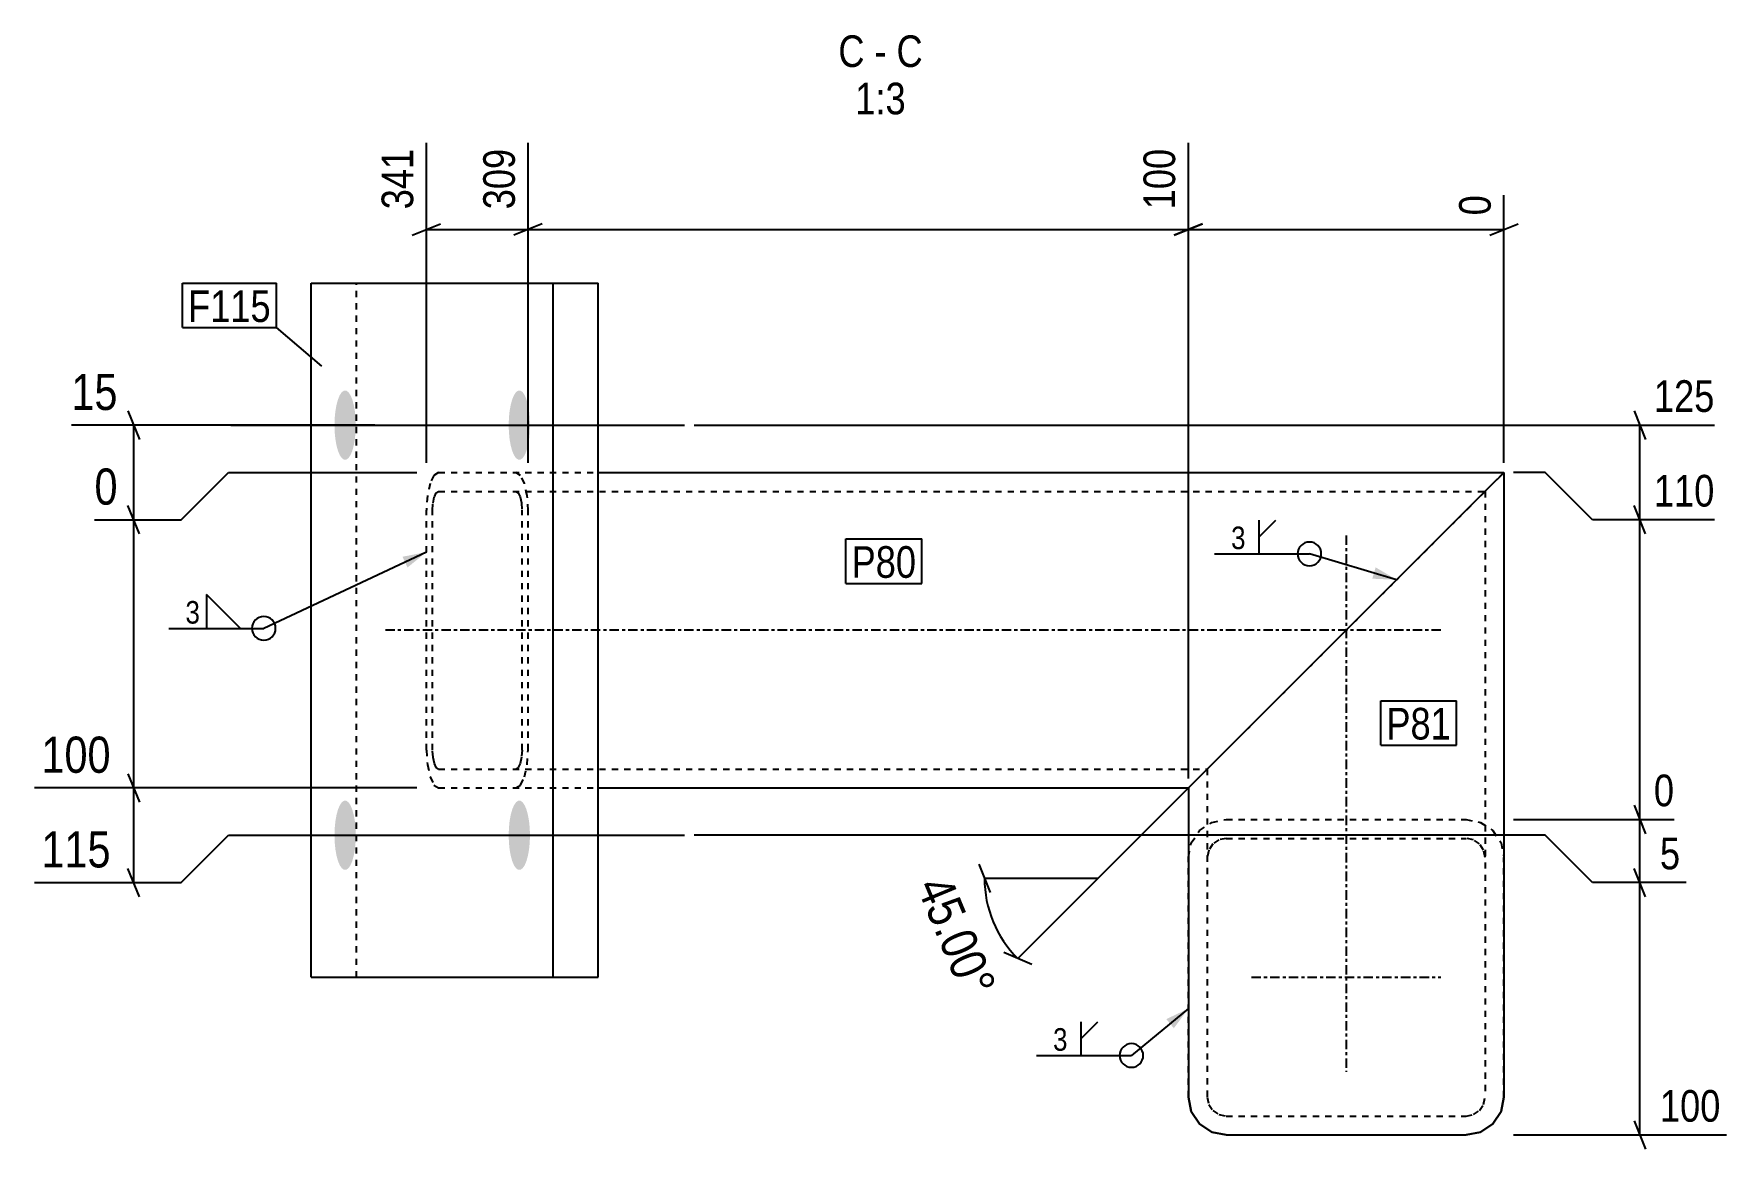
# Model space of a CAD drawing. Header units: millimetres. Extents: x 20 to 42562, y 5 to 1714.
# Drawn here: x 17660 to 18197, y 7 to 361 of the extents above; entities that cross this region are included whole.
import ezdxf

# ---------------------------------------------------------------- set-up
doc = ezdxf.new("R2010")
doc.units = ezdxf.units.MM
doc.linetypes.add('DXK_LINE_DOT2', pattern=[3.9198, 1.9599, -1.9599])
doc.linetypes.add('DXK_LINE_DOT3', pattern=[5.9187, 2.979, -0.9799, 0.9799, -0.9799])
for name, color, linetype in [('MÅLSÆTNING', 7, 'Continuous'), ('STÅL', 7, 'Continuous'), ('TEKST', 7, 'Continuous')]:
    doc.layers.add(name, color=color, linetype=linetype)
doc.styles.add('Arial Narrow', font='ARIALN.TTF', dxfattribs={"height": 0.2})

msp = doc.modelspace()

# ---------------------------------------------------------------- hatches: boundary and pattern name
at = {"layer": 'STÅL', "linetype": 'Continuous'}
for points in [[(17762.45, 236.7), (17762.38, 234.41), (17762.16, 232.22), (17761.81, 230.23), (17761.34, 228.52), (17760.77, 227.17), (17760.12, 226.24), (17759.43, 225.76), (17758.73, 225.76), (17758.04, 226.24), (17757.39, 227.17), (17756.82, 228.52), (17756.35, 230.23), (17756, 232.22), (17755.78, 234.41), (17755.71, 236.7), (17755.78, 238.98), (17756, 241.17), (17756.35, 243.16), (17756.82, 244.87), (17757.39, 246.22), (17758.04, 247.16), (17758.73, 247.64), (17759.43, 247.64), (17760.12, 247.16), (17760.77, 246.22), (17761.34, 244.87), (17761.81, 243.16), (17762.16, 241.17), (17762.38, 238.98)], [(17817.65, 236.7), (17817.57, 234.41), (17817.36, 232.22), (17817, 230.23), (17816.53, 228.52), (17815.96, 227.17), (17815.32, 226.24), (17814.63, 225.76), (17813.92, 225.76), (17813.23, 226.24), (17812.59, 227.17), (17812.02, 228.52), (17811.55, 230.23), (17811.19, 232.22), (17810.98, 234.41), (17810.9, 236.7), (17810.98, 238.98), (17811.19, 241.17), (17811.55, 243.16), (17812.02, 244.87), (17812.59, 246.22), (17813.23, 247.16), (17813.92, 247.64), (17814.63, 247.64), (17815.32, 247.16), (17815.96, 246.22), (17816.53, 244.87), (17817, 243.16), (17817.36, 241.17), (17817.57, 238.98)], [(17762.45, 106.7), (17762.38, 104.41), (17762.16, 102.22), (17761.81, 100.23), (17761.34, 98.52), (17760.77, 97.17), (17760.12, 96.24), (17759.43, 95.76), (17758.73, 95.76), (17758.04, 96.24), (17757.39, 97.17), (17756.82, 98.52), (17756.35, 100.23), (17756, 102.22), (17755.78, 104.41), (17755.71, 106.7), (17755.78, 108.98), (17756, 111.17), (17756.35, 113.16), (17756.82, 114.87), (17757.39, 116.22), (17758.04, 117.16), (17758.73, 117.64), (17759.43, 117.64), (17760.12, 117.16), (17760.77, 116.22), (17761.34, 114.87), (17761.81, 113.16), (17762.16, 111.17), (17762.38, 108.98)], [(17817.65, 106.7), (17817.57, 104.41), (17817.36, 102.22), (17817, 100.23), (17816.53, 98.52), (17815.96, 97.17), (17815.32, 96.24), (17814.63, 95.76), (17813.92, 95.76), (17813.23, 96.24), (17812.59, 97.17), (17812.02, 98.52), (17811.55, 100.23), (17811.19, 102.22), (17810.98, 104.41), (17810.9, 106.7), (17810.98, 108.98), (17811.19, 111.17), (17811.55, 113.16), (17812.02, 114.87), (17812.59, 116.22), (17813.23, 117.16), (17813.92, 117.64), (17814.63, 117.64), (17815.32, 117.16), (17815.96, 116.22), (17816.53, 114.87), (17817, 113.16), (17817.36, 111.17), (17817.57, 108.98)]]:
    msp.add_hatch(color=4, dxfattribs=at).paths.add_polyline_path(points)
at = {"layer": 'TEKST', "linetype": 'Continuous'}
for points in [[(17777.26, 194.98), (17784.85, 196.47), (17778.85, 191.58)], [(18085.59, 191.62), (18092.25, 187.69), (18084.53, 188.03)], [(18019.27, 48.42), (18026.26, 51.74), (18021.66, 45.53)]]:
    msp.add_hatch(color=3, dxfattribs=at).paths.add_polyline_path(points)

# ---------------------------------------------------------------- linework, layer by layer
at = {"layer": 'MÅLSÆTNING', "color": 7, "linetype": 'Continuous'}
for p, q in [((17784.85, 224.7), (17784.85, 326.23)), ((17817.06, 224.7), (17817.06, 326.23)), ((17817.06, 224.7), (17817.06, 326.23)), ((18026.26, 124.7), (18026.26, 326.23)), ((18026.26, 124.7), (18026.26, 326.23)), ((18126.26, 224.7), (18126.26, 309.61)), ((17780.35, 296.91), (17789.35, 300.51)), ((17821.56, 300.51), (17812.56, 296.91)), ((17821.56, 300.51), (17812.56, 296.91)), ((18030.76, 300.51), (18021.76, 296.91)), ((18021.76, 296.91), (18030.76, 300.51)), ((18121.76, 296.91), (18130.76, 300.51)), ((17784.85, 298.71), (17817.06, 298.71)), ((17817.06, 298.71), (18026.26, 298.71)), ((18026.26, 298.71), (18126.26, 298.71)), ((17768.44, 236.7), (17672.35, 236.7)), ((17690.28, 241.2), (17693.88, 232.2)), ((17692.08, 206.7), (17692.08, 236.7)), ((17869.63, 236.7), (18192.95, 236.7)), ((18167.46, 241.2), (18171.06, 232.2)), ((18169.26, 206.7), (18169.26, 236.7)), ((17707.08, 206.7), (17722.08, 221.7)), ((17707.08, 206.7), (17722.08, 221.7)), ((17722.08, 221.7), (17781.85, 221.7)), ((17722.08, 221.7), (17781.85, 221.7)), ((18139.26, 221.7), (18129.26, 221.7)), ((18139.26, 221.7), (18129.26, 221.7)), ((18154.26, 206.7), (18139.26, 221.7)), ((18154.26, 206.7), (18139.26, 221.7)), ((18124.14, 219.58), (17972.2, 67.63)), ((17693.88, 202.2), (17690.28, 211.2)), ((18171.06, 202.2), (18167.46, 211.2)), ((18171.06, 202.2), (18167.46, 211.2)), ((17679.67, 206.7), (17707.08, 206.7)), ((17692.08, 121.7), (17692.08, 206.7)), ((18192.95, 206.7), (18154.26, 206.7)), ((18192.95, 206.7), (18154.26, 206.7)), ((18169.26, 111.7), (18169.26, 206.7)), ((17690.28, 126.2), (17693.88, 117.2)), ((17690.28, 126.2), (17693.88, 117.2)), ((17781.85, 121.7), (17660.67, 121.7)), ((17781.85, 121.7), (17660.67, 121.7)), ((17692.08, 91.7), (17692.08, 121.7)), ((18167.46, 116.2), (18171.06, 107.2)), ((18167.46, 116.2), (18171.06, 107.2)), ((18129.26, 111.7), (18180.16, 111.7)), ((18129.26, 111.7), (18180.16, 111.7)), ((18169.26, 91.7), (18169.26, 111.7)), ((17707.08, 91.7), (17722.08, 106.7)), ((17722.08, 106.7), (17768.44, 106.7)), ((18139.26, 106.7), (17869.63, 106.7)), ((18139.26, 106.7), (17869.63, 106.7)), ((18154.26, 91.7), (18139.26, 106.7)), ((18154.26, 91.7), (18139.26, 106.7)), ((17959.85, 97.58), (17963.45, 88.58)), ((17660.67, 91.7), (17707.08, 91.7)), ((17693.88, 87.2), (17690.28, 96.2)), ((17961.65, 93.08), (17997.65, 93.08)), ((17972.2, 67.63), (17997.65, 93.08)), ((18183.98, 91.7), (18154.26, 91.7)), ((18183.98, 91.7), (18154.26, 91.7)), ((18171.06, 87.2), (18167.46, 96.2)), ((18171.06, 87.2), (18167.46, 96.2)), ((18169.26, 11.7), (18169.26, 91.7)), ((17976.65, 65.72), (17967.74, 69.53)), ((18167.46, 16.2), (18171.06, 7.2)), ((18129.26, 11.7), (18196.78, 11.7))]:
    msp.add_line(p, q, dxfattribs=at)
msp.add_arc((17997.65, 93.08), 36, 180.0063, 225.003, dxfattribs=at)
at = {"layer": 'STÅL', "color": 2, "linetype": 'Continuous'}
for p, q in [((17748.35, 281.7), (17839.28, 281.7)), ((17748.35, 61.7), (17748.35, 281.7)), ((17825.01, 61.7), (17825.01, 281.7)), ((17839.28, 61.7), (17839.28, 281.7)), ((17839.28, 221.7), (18126.26, 221.7)), ((18122.74, 218.18), (18125.34, 220.78)), ((18125.34, 220.78), (18122.74, 218.18)), ((18125.34, 220.78), (18126.26, 221.7)), ((18126.26, 221.7), (18125.34, 220.78)), ((18126.26, 221.7), (18126.25, 221.7)), ((18126.26, 221.7), (18126.26, 221.7)), ((18126.26, 221.7), (18126.26, 23.7)), ((18038.26, 133.7), (18122.74, 218.18)), ((18122.74, 218.18), (18114.26, 209.7)), ((18114.26, 209.7), (18033.67, 129.11)), ((18033.67, 129.11), (18027.17, 122.61)), ((18029.77, 125.21), (18038.26, 133.69)), ((18027.17, 122.61), (18029.77, 125.21)), ((17839.28, 121.7), (18026.26, 121.7)), ((18026.26, 121.69), (18027.17, 122.61)), ((18027.17, 122.61), (18026.26, 121.7)), ((18026.26, 121.69), (18026.26, 121.7)), ((18026.26, 121.7), (18026.26, 121.7)), ((18026.26, 121.69), (18026.26, 23.7)), ((17748.35, 61.7), (17839.28, 61.7)), ((18026.26, 23.7), (18027.17, 19.11)), ((18027.17, 19.11), (18026.26, 23.7)), ((18125.34, 19.11), (18126.26, 23.7)), ((18126.26, 23.7), (18125.34, 19.11)), ((18027.17, 19.11), (18029.77, 15.21)), ((18029.77, 15.21), (18027.17, 19.11)), ((18122.74, 15.21), (18125.34, 19.11)), ((18125.34, 19.11), (18122.74, 15.21)), ((18029.77, 15.21), (18033.66, 12.61)), ((18033.66, 12.61), (18029.77, 15.21)), ((18033.66, 12.61), (18038.26, 11.7)), ((18038.26, 11.7), (18033.66, 12.61)), ((18038.26, 11.7), (18114.26, 11.7)), ((18038.26, 11.7), (18114.26, 11.7)), ((18114.26, 11.7), (18118.85, 12.61)), ((18118.85, 12.61), (18114.26, 11.7)), ((18118.85, 12.61), (18122.74, 15.21)), ((18122.74, 15.21), (18118.85, 12.61))]:
    msp.add_line(p, q, dxfattribs=at)
at = {"layer": 'STÅL', "color": 7, "linetype": 'DXK_LINE_DOT2'}
for p, q in [((17762.63, 61.7), (17762.63, 281.7)), ((17787.23, 220.78), (17785.98, 218.18)), ((17788.71, 221.7), (17787.23, 220.78)), ((17788.71, 221.7), (17839.28, 221.7)), ((17814.68, 220.78), (17813.2, 221.7)), ((17815.93, 218.18), (17814.68, 220.78)), ((18125.34, 220.79), (18122.74, 218.19)), ((18126.26, 221.7), (18125.34, 220.79)), ((18125.34, 220.78), (18125.34, 220.79)), ((18126.26, 221.7), (18126.26, 221.7)), ((17785.98, 218.18), (17785.14, 214.29)), ((17787.35, 213.94), (17787.97, 215.24)), ((17787.97, 215.24), (17788.71, 215.7)), ((17788.71, 215.7), (18120.26, 215.7)), ((17813.2, 215.7), (17813.94, 215.24)), ((17813.94, 215.24), (17814.56, 213.94)), ((17816.77, 214.29), (17815.93, 218.18)), ((18119.8, 215.24), (18118.49, 213.94)), ((18118.5, 213.94), (18120.26, 215.7)), ((18119.8, 215.24), (18118.5, 213.94)), ((18122.74, 218.19), (18118.85, 214.29)), ((18120.26, 215.7), (18118.85, 214.29)), ((18120.26, 215.7), (18119.8, 215.24)), ((18120.25, 215.7), (18119.8, 215.24)), ((18120.26, 215.7), (18120.25, 215.7)), ((18122.74, 218.18), (18120.26, 215.7)), ((18120.26, 215.7), (18120.26, 215.7)), ((18120.26, 215.7), (18120.26, 23.7)), ((18122.74, 218.18), (18122.74, 218.19)), ((17785.14, 214.29), (17784.85, 209.7)), ((17784.85, 133.7), (17784.85, 209.7)), ((17786.78, 209.7), (17786.93, 211.99)), ((17786.78, 133.7), (17786.78, 209.7)), ((17786.93, 211.99), (17787.35, 213.94)), ((17814.56, 213.94), (17814.98, 211.99)), ((17814.98, 211.99), (17815.13, 209.7)), ((17815.13, 133.7), (17815.13, 209.7)), ((17817.06, 209.7), (17816.77, 214.29)), ((17817.06, 133.7), (17817.06, 209.7)), ((18118.85, 214.29), (18038.26, 133.7)), ((18118.5, 213.94), (18038.26, 133.69)), ((18118.49, 213.94), (18038.26, 133.7)), ((18114.26, 209.7), (18114.26, 209.7)), ((17784.85, 133.7), (17785.14, 129.11)), ((17785.14, 129.11), (17785.98, 125.21)), ((17786.93, 131.4), (17786.78, 133.7)), ((17787.35, 129.45), (17786.93, 131.4)), ((17787.97, 128.15), (17787.35, 129.45)), ((17814.56, 129.45), (17813.94, 128.15)), ((17814.98, 131.4), (17814.56, 129.45)), ((17815.13, 133.7), (17814.98, 131.4)), ((17815.93, 125.21), (17816.77, 129.11)), ((17816.77, 129.11), (17817.06, 133.7)), ((18038.26, 133.7), (18029.77, 125.21)), ((18038.26, 133.69), (18032.26, 127.69)), ((18032.71, 128.15), (18038.26, 133.7)), ((18034.02, 129.45), (18038.26, 133.69)), ((18038.26, 133.69), (18038.26, 133.7)), ((18038.26, 133.7), (18038.26, 133.7)), ((17785.98, 125.21), (17787.23, 122.61)), ((17788.71, 127.7), (17787.97, 128.15)), ((17788.71, 127.7), (18032.26, 127.7)), ((17813.94, 128.15), (17813.2, 127.7)), ((17814.68, 122.61), (17815.93, 125.21)), ((18029.77, 125.21), (18027.17, 122.61)), ((18029.77, 125.21), (18032.26, 127.7)), ((18032.26, 127.7), (18032.71, 128.15)), ((18032.71, 128.15), (18032.26, 127.7)), ((18032.26, 127.7), (18032.72, 128.15)), ((18032.26, 127.7), (18032.26, 127.69)), ((18032.26, 127.7), (18032.26, 23.7)), ((18032.26, 127.7), (18032.26, 127.7)), ((17787.23, 122.61), (17788.71, 121.7)), ((17788.71, 121.7), (17839.28, 121.7)), ((17813.2, 121.7), (17814.68, 122.61)), ((18027.17, 122.61), (18026.26, 121.7)), ((18026.26, 121.7), (18026.26, 121.69)), ((18027.17, 122.61), (18027.17, 122.61)), ((18027.17, 104.29), (18029.77, 108.19)), ((18029.77, 108.19), (18033.66, 110.79)), ((18033.66, 110.79), (18038.26, 111.7)), ((18038.26, 111.7), (18114.26, 111.7)), ((18114.26, 111.7), (18118.85, 110.79)), ((18118.85, 110.79), (18122.74, 108.19)), ((18122.74, 108.19), (18125.34, 104.29)), ((18026.26, 99.7), (18027.17, 104.29)), ((18032.71, 102), (18032.26, 99.7)), ((18034.01, 103.94), (18032.71, 102)), ((18035.96, 105.24), (18034.01, 103.94)), ((18038.26, 105.7), (18035.96, 105.24)), ((18038.26, 105.7), (18114.26, 105.7)), ((18116.55, 105.24), (18114.26, 105.7)), ((18118.5, 103.94), (18116.55, 105.24)), ((18119.8, 102), (18118.5, 103.94)), ((18120.26, 99.7), (18119.8, 102)), ((18125.34, 104.29), (18126.26, 99.7)), ((18026.26, 23.7), (18026.26, 99.7)), ((18126.26, 23.7), (18126.26, 99.7)), ((18032.26, 23.7), (18032.71, 21.4)), ((18119.8, 21.4), (18120.26, 23.7)), ((18032.71, 21.4), (18034.01, 19.46)), ((18034.01, 19.46), (18035.96, 18.16)), ((18035.96, 18.16), (18038.26, 17.7)), ((18038.26, 17.7), (18114.26, 17.7)), ((18114.26, 17.7), (18116.55, 18.16)), ((18116.55, 18.16), (18118.5, 19.46)), ((18118.5, 19.46), (18119.8, 21.4))]:
    msp.add_line(p, q, dxfattribs=at)
at = {"layer": 'STÅL', "color": 4, "linetype": 'Continuous'}
for p, q in [((17722.91, 236.7), (17811.43, 236.7)), ((17778.11, 236.7), (17866.63, 236.7)), ((17722.91, 106.7), (17811.43, 106.7)), ((17778.11, 106.7), (17866.63, 106.7))]:
    msp.add_line(p, q, dxfattribs=at)
at = {"layer": 'STÅL', "color": 7, "linetype": 'DXK_LINE_DOT3'}
for p, q in [((18076.26, 201.7), (18076.26, 31.7)), ((18106.26, 171.7), (17770.96, 171.7)), ((18046.26, 61.7), (18106.26, 61.7))]:
    msp.add_line(p, q, dxfattribs=at)
at = {"layer": 'TEKST', "color": 3, "linetype": 'Continuous'}
for p, q in [((18048.65, 201.25), (18048.65, 206.61)), ((18048.65, 201.25), (18054.01, 206.61)), ((18048.65, 195.89), (18048.65, 201.25)), ((17784.85, 196.47), (17733.31, 172.29)), ((18092.25, 187.69), (18064.62, 195.89)), ((18026.26, 51.74), (18008.21, 36.89)), ((17992.25, 42.24), (17992.25, 47.6)), ((17992.25, 42.24), (17997.6, 47.6)), ((17992.25, 36.89), (17992.25, 42.24))]:
    msp.add_line(p, q, dxfattribs=at)
for centre, start, end in [((18064.62, 195.89), 90, 270), ((18064.62, 195.89), 270, 90), ((17733.31, 172.29), 90, 270), ((17733.31, 172.29), 270, 90), ((18008.21, 36.89), 90, 270), ((18008.21, 36.89), 270, 90)]:
    msp.add_arc(centre, 3.75, start, end, dxfattribs=at)

# ---------------------------------------------------------------- wipeouts: each hides what was drawn before it
at = {"color": 0, "linetype": 'Continuous'}
for points in [[(17923.66, 350.23), (17923.66, 360.73), (17915.36, 360.73), (17915.36, 350.23)], [(17930.64, 350.23), (17930.64, 360.73), (17926.81, 360.73), (17926.81, 350.23)], [(17942.09, 350.23), (17942.09, 360.73), (17933.79, 360.73), (17933.79, 350.23)], [(17936.72, 335.23), (17936.72, 345.73), (17920.73, 345.73), (17920.73, 335.23)]]:
    msp.add_wipeout(points, dxfattribs=at).dxf.layer = 'TEKST'
at = {"color": 0}
for points in [[(17735.53, 269.4), (17735.53, 279.9), (17709.31, 279.9), (17709.31, 269.4)], [(17940.01, 188.31), (17940.01, 198.81), (17919.54, 198.81), (17919.54, 188.31)], [(17713.66, 173.19), (17713.66, 181.89), (17707.89, 181.89), (17707.89, 173.19)], [(17988.56, 37.79), (17988.56, 46.49), (17982.79, 46.49), (17982.79, 37.79)]]:
    msp.add_wipeout(points, dxfattribs=at).dxf.layer = 'TEKST'

# ---------------------------------------------------------------- next in the draw order: linework, layer by layer
at = {"layer": 'TEKST', "color": 3, "linetype": 'Continuous'}
for p, q in [((17725.92, 172.29), (17715.2, 183.01)), ((17715.2, 183.01), (17715.2, 172.29)), ((17703.24, 172.29), (17733.31, 172.29)), ((17715.2, 172.29), (17725.92, 172.29)), ((17978.14, 36.89), (18008.21, 36.89))]:
    msp.add_line(p, q, dxfattribs=at)

# ---------------------------------------------------------------- next in the draw order: texts
at = {"layer": 'TEKST', "color": 3, "linetype": 'Continuous', "style": 'Arial Narrow'}
for s, height, p in [('C', 10.02, (17915.36, 350.23)), ('C', 10.02, (17933.79, 350.23)), ('-', 10.02, (17926.81, 350.23)), ('1:3', 10.021, (17920.73, 335.23))]:
    msp.add_text(s, height=height, dxfattribs=at).set_placement(p)
at = {"layer": 'TEKST', "color": 3, "style": 'Arial Narrow'}
for p in [(17708.49, 173.79), (17983.39, 38.39)]:
    msp.add_text('3', height=7.16, dxfattribs=at).set_placement(p)

# ---------------------------------------------------------------- next in the draw order: wipeouts: each hides what was drawn before it
at = {"color": 0, "linetype": 'Continuous'}
for points in [[(17782.75, 326.42), (17768.05, 326.42), (17768.05, 303.02), (17782.75, 303.02)], [(17814.96, 326.42), (17800.26, 326.42), (17800.26, 303.02), (17814.96, 303.02)], [(18024.16, 326.42), (18009.46, 326.42), (18009.46, 303.02), (18024.16, 303.02)], [(18124.16, 311.71), (18109.46, 311.71), (18109.46, 301.11), (18124.16, 301.11)], [(17689.38, 239.1), (17689.38, 255.9), (17669.95, 255.9), (17669.95, 239.1)], [(18195.05, 238.8), (18195.05, 253.5), (18171.66, 253.5), (18171.66, 238.8)], [(17689.38, 209.1), (17689.38, 225.9), (17677.27, 225.9), (17677.27, 209.1)], [(18195.05, 208.8), (18195.05, 223.5), (18171.66, 223.5), (18171.66, 208.8)], [(17687.19, 124.1), (17687.19, 140.9), (17660.46, 140.9), (17660.46, 124.1)], [(18182.26, 113.8), (18182.26, 128.5), (18171.66, 128.5), (18171.66, 113.8)], [(17687.19, 94.1), (17687.19, 110.9), (17660.46, 110.9), (17660.46, 94.1)], [(18184.17, 93.8), (18184.17, 108.5), (18173.57, 108.5), (18173.57, 93.8)], [(18196.97, 13.8), (18196.97, 28.5), (18173.57, 28.5), (18173.57, 13.8)]]:
    msp.add_wipeout(points, dxfattribs=at).dxf.layer = 'MÅLSÆTNING'
at = {"color": 0}
for points, layer in [([(17953.78, 51.03), (17969.3, 57.46), (17952.42, 98.22), (17936.9, 91.79)], 'MÅLSÆTNING'), ([(17735.53, 269.4), (17735.53, 279.9), (17709.31, 279.9), (17709.31, 269.4)], 'TEKST'), ([(18044.97, 196.79), (18044.97, 205.49), (18039.2, 205.49), (18039.2, 196.79)], 'TEKST'), ([(17940.01, 188.31), (17940.01, 198.81), (17919.54, 198.81), (17919.54, 188.31)], 'TEKST'), ([(18109.45, 137.05), (18109.45, 147.55), (18088.99, 147.55), (18088.99, 137.05)], 'TEKST')]:
    msp.add_wipeout(points, dxfattribs=at).dxf.layer = layer

# ---------------------------------------------------------------- next in the draw order: linework, layer by layer
at = {"layer": 'MÅLSÆTNING', "color": 7, "linetype": 'Continuous'}
for p, q in [((17693.88, 202.2), (17690.28, 211.2)), ((17679.67, 206.7), (17707.08, 206.7))]:
    msp.add_line(p, q, dxfattribs=at)
at = {"layer": 'TEKST', "color": 7, "linetype": 'Continuous'}
for p, q in [((17707.51, 281.7), (17737.33, 281.7)), ((17707.51, 267.6), (17707.51, 281.7)), ((17737.33, 267.6), (17737.33, 281.7)), ((17707.51, 267.6), (17737.33, 267.6)), ((17751.75, 255.44), (17737.33, 267.6)), ((17917.74, 200.61), (17941.81, 200.61)), ((17917.74, 186.51), (17917.74, 200.61)), ((17941.81, 186.51), (17941.81, 200.61)), ((17917.74, 186.51), (17941.81, 186.51))]:
    msp.add_line(p, q, dxfattribs=at)
at = {"layer": 'TEKST', "color": 3, "linetype": 'Continuous'}
msp.add_line((18034.55, 195.89), (18064.62, 195.89), dxfattribs=at)

# ---------------------------------------------------------------- next in the draw order: texts
at = {"layer": 'MÅLSÆTNING', "color": 3, "linetype": 'Continuous', "style": 'Arial Narrow'}
for s, height, p in [('341', 10.021, (17780.65, 305.12)), ('309', 10.021, (17812.86, 305.12)), ('100', 10.021, (18022.06, 305.12)), ('0', 10.02, (18122.06, 303.21))]:
    msp.add_text(s, height=height, rotation=90.0002, dxfattribs=at).set_placement(p)
for s, height, p in [('15', 11.453, (17672.35, 241.5)), ('125', 10.021, (18173.76, 240.9)), ('0', 11.45, (17679.67, 211.5)), ('110', 10.021, (18173.76, 210.9)), ('100', 11.453, (17662.86, 126.5)), ('0', 10.02, (18173.76, 115.9)), ('115', 11.453, (17662.86, 96.5)), ('5', 10.02, (18175.67, 95.9)), ('100', 10.021, (18175.67, 15.9))]:
    msp.add_text(s, height=height, dxfattribs=at).set_placement(p)
at = {"layer": 'MÅLSÆTNING', "color": 3, "style": 'Arial Narrow'}
msp.add_text('45.00°', height=11.453, rotation=-67.4944, dxfattribs=at).set_placement((17940.03, 90.49))
at = {"layer": 'TEKST', "color": 3, "style": 'Arial Narrow'}
for s, height, p in [('F115', 10.021, (17709.31, 269.4)), ('3', 7.16, (18039.8, 197.39)), ('P80', 10.021, (17919.54, 188.31))]:
    msp.add_text(s, height=height, dxfattribs=at).set_placement(p)

# ---------------------------------------------------------------- next in the draw order: wipeouts: each hides what was drawn before it
at = {"color": 0}
msp.add_wipeout([(18109.45, 137.05), (18109.45, 147.55), (18088.99, 147.55), (18088.99, 137.05)], dxfattribs=at).dxf.layer = 'TEKST'

# ---------------------------------------------------------------- next in the draw order: linework, layer by layer
at = {"layer": 'TEKST', "color": 7, "linetype": 'Continuous'}
for p, q in [((18087.19, 149.35), (18111.25, 149.35)), ((18087.19, 135.25), (18087.19, 149.35)), ((18111.25, 135.25), (18111.25, 149.35)), ((18087.19, 135.25), (18111.25, 135.25))]:
    msp.add_line(p, q, dxfattribs=at)

# ---------------------------------------------------------------- next in the draw order: texts
at = {"layer": 'TEKST', "color": 3, "style": 'Arial Narrow'}
msp.add_text('P81', height=10.021, dxfattribs=at).set_placement((18088.99, 137.05))

doc.saveas('drawing.dxf')
